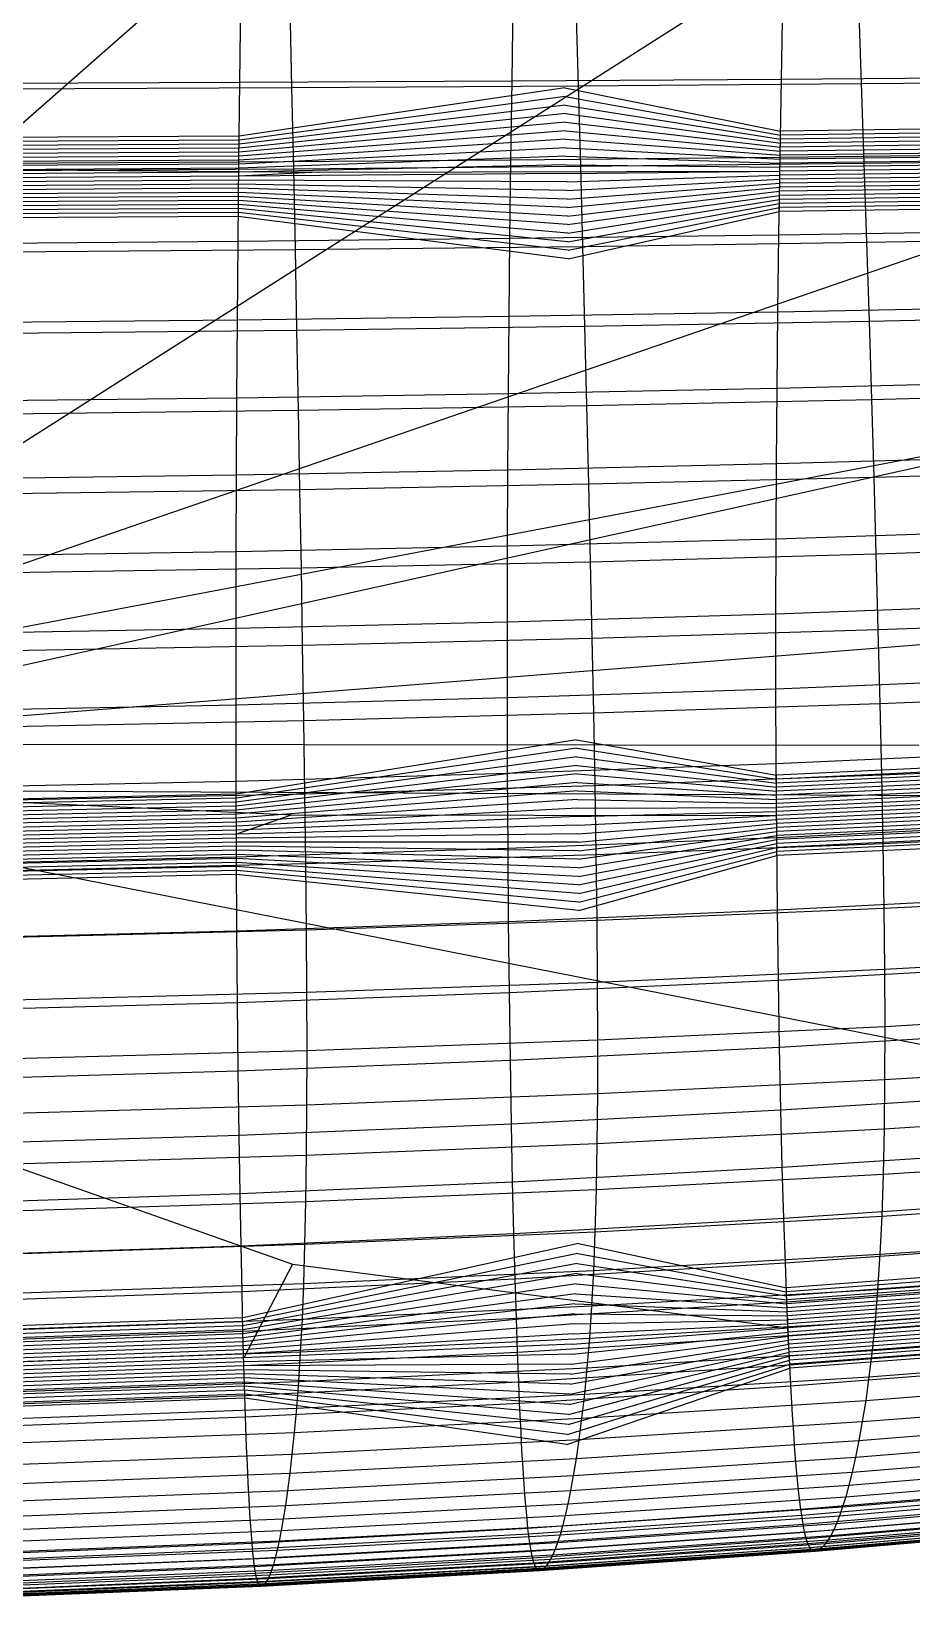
# Model space of a CAD drawing. Extents: x -483 to 483, y 0 to 271.
# Drawn here: x 75.5 to 163.1, y 1.2 to 157 of the extents above; entities that cross this region are included whole.
import ezdxf

# ---------------------------------------------------------------- set-up
doc = ezdxf.new("R2010")
doc.units = 0

msp = doc.modelspace()

# ---------------------------------------------------------------- linework, layer by layer
at = {"layer": 'default', "color": 8, "linetype": 'CONTINUOUS'}
for p, q in [((69.394, 143.318, 293.422), (113.956, 182.487, 128.786)), ((39.297, 86.163, 704.197), (348.925, 154.656, 382.105)), ((69.394, 143.318, 293.422), (104.063, 143.03, 121.891)), ((104.063, 143.03, 121.891), (96.133, 142.621, 23.456)), ((104.063, 143.03, 121.891), (149.983, 143.125, 32.357)), ((33.619, 89.974, 702.409), (183.413, 141.49, 330.759)), ((33.619, 89.974, 702.409), (246.532, 130.407, 381.781)), ((39.297, 86.163, 704.197), (247.599, 102.647, 384.412)), ((39.297, 86.163, 704.197), (163.815, 86.005, 327.23)), ((64.719, 80.803, 300.031), (101.446, 79.088, 128.937)), ((101.446, 79.088, 128.937), (95.906, 77.156, 25.179)), ((101.446, 79.088, 128.937), (149.655, 79.028, 33.921))]:
    msp.add_line(p, q, dxfattribs=at)
at = {"layer": 'default', "color": 30, "linetype": 'CONTINUOUS'}
msp.add_line((33.619, 89.974, 702.409), (144.868, 160.838, 432.962), dxfattribs=at)
at = {"layer": 'default', "color": 3, "linetype": 'CONTINUOUS'}
for p, q in [((96.234, 151.972, 22.694), (96.33, 159.903, 21.964)), ((123.33, 152.111, 26.684), (123.452, 159.97, 25.97)), ((150.134, 152.28, 31.635), (150.28, 160.046, 30.941)), ((68.921, 151.873, 19.674), (96.234, 151.972, 22.694)), ((96.147, 144.051, 23.35), (96.234, 151.972, 22.694)), ((96.234, 151.972, 22.694), (123.33, 152.111, 26.684)), ((123.221, 144.264, 27.326), (123.33, 152.111, 26.684)), ((123.33, 152.111, 26.684), (150.134, 152.28, 31.635)), ((150.004, 144.524, 32.257), (150.134, 152.28, 31.635)), ((150.134, 152.28, 31.635), (176.644, 152.485, 37.517)), ((68.859, 143.897, 20.343), (96.147, 144.051, 23.35)), ((96.07, 136.165, 23.934), (96.147, 144.051, 23.35)), ((96.147, 144.051, 23.35), (123.221, 144.264, 27.326)), ((123.124, 136.451, 27.895), (123.221, 144.264, 27.326)), ((123.221, 144.264, 27.326), (150.004, 144.524, 32.257)), ((149.888, 136.803, 32.808), (150.004, 144.524, 32.257)), ((150.004, 144.524, 32.257), (176.495, 144.839, 38.118)), ((149.888, 136.803, 32.808), (176.364, 137.227, 38.649)), ((68.803, 135.956, 20.937), (96.07, 136.165, 23.934)), ((96.004, 128.339, 24.435), (96.07, 136.165, 23.934)), ((96.07, 136.165, 23.934), (123.124, 136.451, 27.895)), ((123.04, 128.696, 28.382), (123.124, 136.451, 27.895)), ((123.124, 136.451, 27.895), (149.888, 136.803, 32.808)), ((149.789, 129.139, 33.28), (149.888, 136.803, 32.808)), ((149.789, 129.139, 33.28), (176.253, 129.672, 39.103)), ((68.756, 128.075, 21.448), (96.004, 128.339, 24.435)), ((95.95, 120.592, 24.85), (96.004, 128.339, 24.435)), ((96.004, 128.339, 24.435), (123.04, 128.696, 28.382)), ((122.972, 121.021, 28.786), (123.04, 128.696, 28.382)), ((123.04, 128.696, 28.382), (149.789, 129.139, 33.28)), ((149.707, 121.555, 33.67), (149.789, 129.139, 33.28)), ((149.707, 121.555, 33.67), (176.16, 122.195, 39.476)), ((68.716, 120.274, 21.872), (95.95, 120.592, 24.85)), ((95.907, 112.918, 25.174), (95.95, 120.592, 24.85)), ((95.95, 120.592, 24.85), (122.972, 121.021, 28.786)), ((122.918, 113.418, 29.1), (122.972, 121.021, 28.786)), ((122.972, 121.021, 28.786), (149.707, 121.555, 33.67)), ((149.644, 114.041, 33.971), (149.707, 121.555, 33.67)), ((122.918, 113.418, 29.1), (149.644, 114.041, 33.971)), ((149.602, 106.563, 34.171), (149.644, 114.041, 33.971)), ((149.644, 114.041, 33.971), (176.09, 114.788, 39.763)), ((68.685, 112.546, 22.204), (95.907, 112.918, 25.174)), ((95.878, 105.281, 25.393), (95.907, 112.918, 25.174)), ((95.907, 112.918, 25.174), (122.918, 113.418, 29.1)), ((122.882, 105.852, 29.31), (122.918, 113.418, 29.1)), ((122.882, 105.852, 29.31), (149.602, 106.563, 34.171)), ((149.583, 99.1, 34.262), (149.602, 106.563, 34.171)), ((149.602, 106.563, 34.171), (176.043, 107.417, 39.95)), ((68.664, 104.855, 22.43), (95.878, 105.281, 25.393)), ((95.864, 97.657, 25.499), (95.878, 105.281, 25.393)), ((95.878, 105.281, 25.393), (122.882, 105.852, 29.31)), ((122.865, 98.299, 29.41), (122.882, 105.852, 29.31)), ((149.583, 99.1, 34.262), (176.023, 100.06, 40.031)), ((95.864, 97.657, 25.499), (122.865, 98.299, 29.41)), ((122.865, 98.299, 29.41), (149.583, 99.1, 34.262)), ((122.869, 90.75, 29.388), (122.865, 98.299, 29.41)), ((149.589, 91.639, 34.233), (149.583, 99.1, 34.262)), ((68.653, 97.179, 22.542), (95.864, 97.657, 25.499)), ((95.866, 90.037, 25.482), (95.864, 97.657, 25.499)), ((149.589, 91.639, 34.233), (176.032, 92.705, 39.996)), ((95.866, 90.037, 25.482), (122.869, 90.75, 29.388)), ((122.869, 90.75, 29.388), (149.589, 91.639, 34.233)), ((122.892, 83.221, 29.253), (122.869, 90.75, 29.388)), ((149.618, 84.199, 34.094), (149.589, 91.639, 34.233)), ((68.655, 89.504, 22.529), (95.866, 90.037, 25.482)), ((95.884, 82.438, 25.351), (95.866, 90.037, 25.482)), ((122.892, 83.221, 29.253), (149.618, 84.199, 34.094)), ((149.618, 84.199, 34.094), (176.068, 85.372, 39.852)), ((149.67, 76.839, 33.847), (149.618, 84.199, 34.094)), ((95.884, 82.438, 25.351), (122.892, 83.221, 29.253)), ((122.934, 75.772, 29.007), (122.892, 83.221, 29.253)), ((68.667, 81.852, 22.399), (95.884, 82.438, 25.351)), ((95.916, 74.919, 25.107), (95.884, 82.438, 25.351)), ((149.67, 76.839, 33.847), (176.129, 78.117, 39.603)), ((122.934, 75.772, 29.007), (149.67, 76.839, 33.847)), ((149.743, 69.63, 33.501), (149.67, 76.839, 33.847)), ((68.689, 74.28, 22.157), (95.916, 74.919, 25.107)), ((95.916, 74.919, 25.107), (122.934, 75.772, 29.007)), ((95.961, 67.556, 24.761), (95.916, 74.919, 25.107)), ((122.993, 68.477, 28.661), (122.934, 75.772, 29.007)), ((149.743, 69.63, 33.501), (176.214, 71.011, 39.257)), ((122.993, 68.477, 28.661), (149.743, 69.63, 33.501)), ((149.836, 62.652, 33.056), (149.743, 69.63, 33.501)), ((68.722, 66.864, 21.811), (95.961, 67.556, 24.761)), ((95.961, 67.556, 24.761), (122.993, 68.477, 28.661)), ((96.021, 60.427, 24.311), (95.961, 67.556, 24.761)), ((123.069, 61.415, 28.214), (122.993, 68.477, 28.661)), ((149.836, 62.652, 33.056), (176.324, 64.133, 38.814)), ((123.069, 61.415, 28.214), (149.836, 62.652, 33.056)), ((149.948, 55.987, 32.52), (149.836, 62.652, 33.056)), ((96.021, 60.427, 24.311), (123.069, 61.415, 28.214)), ((123.161, 54.671, 27.674), (123.069, 61.415, 28.214)), ((68.764, 59.686, 21.361), (96.021, 60.427, 24.311)), ((96.092, 53.619, 23.769), (96.021, 60.427, 24.311)), ((149.948, 55.987, 32.52), (176.455, 57.564, 38.284)), ((96.092, 53.619, 23.769), (123.161, 54.671, 27.674)), ((123.161, 54.671, 27.674), (149.948, 55.987, 32.52)), ((123.268, 48.34, 27.048), (123.161, 54.671, 27.674)), ((150.079, 49.732, 31.901), (149.948, 55.987, 32.52)), ((68.815, 52.83, 20.815), (96.092, 53.619, 23.769)), ((96.175, 47.229, 23.138), (96.092, 53.619, 23.769)), ((150.079, 49.732, 31.901), (176.606, 51.398, 37.671)), ((96.175, 47.229, 23.138), (123.268, 48.34, 27.048)), ((123.268, 48.34, 27.048), (150.079, 49.732, 31.901)), ((123.386, 42.565, 26.356), (123.268, 48.34, 27.048)), ((150.222, 44.025, 31.217), (150.079, 49.732, 31.901)), ((68.874, 46.394, 20.18), (96.175, 47.229, 23.138)), ((96.267, 41.399, 22.44), (96.175, 47.229, 23.138)), ((150.222, 44.025, 31.217), (176.772, 45.774, 36.997)), ((123.386, 42.565, 26.356), (150.222, 44.025, 31.217)), ((150.374, 38.945, 30.492), (150.222, 44.025, 31.217)), ((96.267, 41.399, 22.44), (123.386, 42.565, 26.356)), ((123.511, 37.423, 25.622), (123.386, 42.565, 26.356)), ((68.94, 40.523, 19.478), (96.267, 41.399, 22.44)), ((96.365, 36.208, 21.698), (96.267, 41.399, 22.44)), ((150.374, 38.945, 30.492), (176.948, 40.767, 36.283)), ((96.365, 36.208, 21.698), (123.511, 37.423, 25.622)), ((123.511, 37.423, 25.622), (150.374, 38.945, 30.492)), ((123.637, 32.924, 24.886), (123.511, 37.423, 25.622)), ((150.526, 34.499, 29.766), (150.374, 38.945, 30.492)), ((69.01, 35.295, 18.731), (96.365, 36.208, 21.698)), ((96.463, 31.667, 20.954), (96.365, 36.208, 21.698)), ((150.526, 34.499, 29.766), (177.124, 36.385, 35.569)), ((123.637, 32.924, 24.886), (150.526, 34.499, 29.766)), ((150.675, 30.64, 29.056), (150.526, 34.499, 29.766)), ((96.463, 31.667, 20.954), (123.637, 32.924, 24.886)), ((123.76, 29.018, 24.166), (123.637, 32.924, 24.886)), ((69.08, 30.721, 17.981), (96.463, 31.667, 20.954)), ((96.559, 27.724, 20.226), (96.463, 31.667, 20.954)), ((150.675, 30.64, 29.056), (177.297, 32.582, 34.87)), ((123.76, 29.018, 24.166), (150.675, 30.64, 29.056)), ((150.819, 27.296, 28.371), (150.675, 30.64, 29.056)), ((96.559, 27.724, 20.226), (123.76, 29.018, 24.166)), ((123.878, 25.634, 23.47), (123.76, 29.018, 24.166)), ((150.819, 27.296, 28.371), (177.463, 29.286, 34.196)), ((69.148, 26.75, 17.247), (96.559, 27.724, 20.226)), ((96.652, 24.307, 19.522), (96.559, 27.724, 20.226)), ((123.878, 25.634, 23.47), (150.819, 27.296, 28.371)), ((150.958, 24.381, 27.709), (150.819, 27.296, 28.371)), ((96.652, 24.307, 19.522), (123.878, 25.634, 23.47)), ((123.993, 22.683, 22.798), (123.878, 25.634, 23.47)), ((150.958, 24.381, 27.709), (177.624, 26.414, 33.546)), ((69.215, 23.309, 16.537), (96.652, 24.307, 19.522)), ((96.742, 21.328, 18.842), (96.652, 24.307, 19.522)), ((123.993, 22.683, 22.798), (150.958, 24.381, 27.709)), ((151.069, 22.279, 27.182), (150.958, 24.381, 27.709)), ((151.069, 22.279, 27.182), (177.751, 24.342, 33.029)), ((96.742, 21.328, 18.842), (123.993, 22.683, 22.798)), ((124.084, 20.556, 22.263), (123.993, 22.683, 22.798)), ((124.084, 20.556, 22.263), (151.069, 22.279, 27.182)), ((69.279, 20.309, 15.85), (96.742, 21.328, 18.842)), ((96.813, 19.181, 18.3), (96.742, 21.328, 18.842)), ((96.813, 19.181, 18.3), (124.084, 20.556, 22.263)), ((69.33, 18.146, 15.304), (96.813, 19.181, 18.3))]:
    msp.add_line(p, q, dxfattribs=at)
at = {"layer": 'default', "color": 5, "linetype": 'CONTINUOUS'}
for p, q in [((101.218, 159.561, -15.115), (101.396, 151.456, -16.466)), ((129.682, 159.658, -10.554), (129.91, 151.629, -11.891)), ((157.799, 159.771, -4.894), (158.076, 151.838, -6.213)), ((72.623, 151.332, -19.929), (101.396, 151.456, -16.466)), ((101.396, 151.456, -16.466), (129.91, 151.629, -11.891)), ((101.396, 151.456, -16.466), (101.569, 143.375, -17.776)), ((128.597, 151.405, -4.191), (150.048, 147.125, 32.048)), ((129.91, 151.629, -11.891), (158.076, 151.838, -6.213)), ((129.91, 151.629, -11.891), (130.131, 143.623, -13.187)), ((158.076, 151.838, -6.213), (185.775, 152.09, 0.507)), ((158.076, 151.838, -6.213), (158.344, 143.928, -7.491)), ((128.613, 150.555, -4.286), (150.041, 146.725, 32.08)), ((128.629, 149.706, -4.381), (150.034, 146.325, 32.112)), ((128.645, 148.856, -4.477), (150.027, 145.925, 32.145)), ((128.662, 148.006, -4.572), (150.021, 145.525, 32.177)), ((128.678, 147.156, -4.667), (150.014, 145.125, 32.209)), ((128.694, 146.306, -4.763), (150.007, 144.725, 32.241)), ((128.71, 145.457, -4.858), (150.001, 144.325, 32.271)), ((72.747, 143.193, -21.249), (101.569, 143.375, -17.776)), ((101.569, 143.375, -17.776), (130.131, 143.623, -13.187)), ((101.569, 143.375, -17.776), (101.736, 135.325, -19.044)), ((128.727, 144.607, -4.953), (149.995, 143.925, 32.3)), ((128.743, 143.757, -5.049), (149.989, 143.525, 32.328)), ((130.131, 143.623, -13.187), (158.344, 143.928, -7.491)), ((130.131, 143.623, -13.187), (130.345, 135.65, -14.442)), ((158.344, 143.928, -7.491), (186.086, 144.294, -0.751)), ((158.344, 143.928, -7.491), (158.604, 136.049, -8.73)), ((128.759, 142.907, -5.144), (149.983, 143.125, 32.357)), ((128.775, 142.057, -5.239), (149.977, 142.725, 32.386)), ((128.792, 141.207, -5.335), (149.971, 142.324, 32.414)), ((128.808, 140.358, -5.43), (149.965, 141.924, 32.443)), ((128.824, 139.508, -5.525), (149.959, 141.524, 32.471)), ((128.84, 138.658, -5.621), (149.953, 141.124, 32.5)), ((128.857, 137.808, -5.716), (149.947, 140.724, 32.528)), ((128.873, 136.958, -5.811), (149.941, 140.324, 32.557)), ((128.889, 136.108, -5.907), (149.935, 139.924, 32.586)), ((128.906, 135.259, -6.002), (149.929, 139.524, 32.614)), ((128.922, 134.409, -6.097), (149.923, 139.124, 32.643)), ((101.736, 135.325, -19.044), (130.345, 135.65, -14.442)), ((130.345, 135.65, -14.442), (158.604, 136.049, -8.73)), ((130.345, 135.65, -14.442), (130.551, 127.713, -15.65)), ((158.604, 136.049, -8.73), (186.387, 136.53, -1.971)), ((158.604, 136.049, -8.73), (158.854, 128.207, -9.922)), ((72.866, 135.087, -22.528), (101.736, 135.325, -19.044)), ((101.736, 135.325, -19.044), (101.897, 127.313, -20.265)), ((130.551, 127.713, -15.65), (158.854, 128.207, -9.922)), ((158.854, 128.207, -9.922), (186.676, 128.801, -3.145)), ((158.854, 128.207, -9.922), (159.093, 120.412, -11.064)), ((72.981, 127.018, -23.758), (101.897, 127.313, -20.265)), ((101.897, 127.313, -20.265), (130.551, 127.713, -15.65)), ((101.897, 127.313, -20.265), (102.051, 119.349, -21.434)), ((130.551, 127.713, -15.65), (130.749, 119.824, -16.807)), ((130.749, 119.824, -16.807), (159.093, 120.412, -11.064)), ((159.093, 120.412, -11.064), (186.954, 121.118, -4.269)), ((159.093, 120.412, -11.064), (159.321, 112.687, -12.148)), ((73.091, 118.997, -24.936), (102.051, 119.349, -21.434)), ((102.051, 119.349, -21.434), (130.749, 119.824, -16.807)), ((102.051, 119.349, -21.434), (102.197, 111.457, -22.543)), ((130.749, 119.824, -16.807), (130.936, 112.006, -17.905)), ((130.936, 112.006, -17.905), (159.321, 112.687, -12.148)), ((159.321, 112.687, -12.148), (187.218, 113.504, -5.338)), ((159.321, 112.687, -12.148), (159.535, 105.046, -13.167)), ((73.196, 111.049, -26.053), (102.197, 111.457, -22.543)), ((102.197, 111.457, -22.543), (130.936, 112.006, -17.905)), ((102.197, 111.457, -22.543), (102.335, 103.651, -23.585)), ((130.936, 112.006, -17.905), (131.112, 104.272, -18.937)), ((159.535, 105.046, -13.167), (187.465, 105.973, -6.342)), ((131.112, 104.272, -18.937), (159.535, 105.046, -13.167)), ((159.535, 105.046, -13.167), (159.735, 97.525, -14.12)), ((73.294, 103.187, -27.102), (102.335, 103.651, -23.585)), ((102.335, 103.651, -23.585), (131.112, 104.272, -18.937)), ((102.335, 103.651, -23.585), (102.463, 95.967, -24.558)), ((131.112, 104.272, -18.937), (131.276, 96.661, -19.901)), ((159.735, 97.525, -14.12), (187.697, 98.561, -7.282)), ((102.463, 95.967, -24.558), (131.276, 96.661, -19.901)), ((131.276, 96.661, -19.901), (159.735, 97.525, -14.12)), ((131.276, 96.661, -19.901), (131.426, 89.224, -20.778)), ((159.735, 97.525, -14.12), (159.917, 90.177, -14.987)), ((73.385, 95.449, -28.083), (102.463, 95.967, -24.558)), ((102.463, 95.967, -24.558), (102.58, 88.46, -25.443)), ((159.917, 90.177, -14.987), (187.908, 91.318, -8.137)), ((102.58, 88.46, -25.443), (131.426, 89.224, -20.778)), ((131.426, 89.224, -20.778), (159.917, 90.177, -14.987)), ((131.426, 89.224, -20.778), (131.557, 82.022, -21.548)), ((159.917, 90.177, -14.987), (160.076, 83.061, -15.748)), ((73.469, 87.888, -28.974), (102.58, 88.46, -25.443)), ((102.58, 88.46, -25.443), (102.682, 81.19, -26.219)), ((129.756, 86.561, -10.987), (149.627, 83.028, 34.055)), ((129.767, 85.711, -11.055), (149.629, 82.628, 34.041)), ((129.779, 84.861, -11.123), (149.632, 82.228, 34.028)), ((160.076, 83.061, -15.748), (188.094, 84.304, -8.889)), ((129.791, 84.012, -11.191), (149.635, 81.828, 34.014)), ((129.802, 83.162, -11.259), (149.638, 81.428, 34.001)), ((131.557, 82.022, -21.548), (160.076, 83.061, -15.748)), ((160.076, 83.061, -15.748), (160.21, 76.25, -16.384)), ((73.542, 80.567, -29.755), (102.682, 81.19, -26.219)), ((102.682, 81.19, -26.219), (131.557, 82.022, -21.548)), ((102.682, 81.19, -26.219), (102.767, 74.233, -26.866)), ((129.814, 82.312, -11.328), (149.641, 81.028, 33.988)), ((129.826, 81.462, -11.396), (149.643, 80.628, 33.974)), ((131.557, 82.022, -21.548), (131.667, 75.13, -22.189)), ((129.837, 80.612, -11.464), (149.646, 80.228, 33.961)), ((129.849, 79.762, -11.532), (149.649, 79.828, 33.947)), ((129.86, 78.912, -11.6), (149.652, 79.428, 33.934)), ((129.872, 78.062, -11.669), (149.655, 79.028, 33.921)), ((129.884, 77.213, -11.737), (149.658, 78.628, 33.907)), ((129.895, 76.363, -11.805), (149.66, 78.228, 33.894)), ((129.907, 75.513, -11.873), (149.663, 77.828, 33.88)), ((129.919, 74.663, -11.941), (149.666, 77.428, 33.867)), ((129.93, 73.813, -12.01), (149.669, 77.028, 33.853)), ((129.942, 72.963, -12.078), (149.672, 76.628, 33.837)), ((160.21, 76.25, -16.384), (188.249, 77.591, -9.517)), ((102.767, 74.233, -26.866), (131.667, 75.13, -22.189)), ((129.954, 72.113, -12.146), (149.676, 76.228, 33.818)), ((129.965, 71.263, -12.214), (149.68, 75.828, 33.799)), ((129.977, 70.414, -12.282), (149.684, 75.428, 33.779)), ((129.988, 69.564, -12.351), (149.688, 75.028, 33.76)), ((131.667, 75.13, -22.189), (160.21, 76.25, -16.384)), ((131.667, 75.13, -22.189), (131.752, 68.598, -22.691)), ((160.21, 76.25, -16.384), (160.314, 69.795, -16.882)), ((73.602, 73.56, -30.404), (102.767, 74.233, -26.866)), ((102.767, 74.233, -26.866), (102.834, 67.639, -27.37)), ((160.314, 69.795, -16.882), (188.371, 71.229, -10.011)), ((102.834, 67.639, -27.37), (131.752, 68.598, -22.691)), ((131.752, 68.598, -22.691), (160.314, 69.795, -16.882)), ((131.752, 68.598, -22.691), (131.809, 62.454, -23.024)), ((160.314, 69.795, -16.882), (160.384, 63.725, -17.214)), ((73.65, 66.92, -30.911), (102.834, 67.639, -27.37)), ((102.834, 67.639, -27.37), (102.878, 61.438, -27.704)), ((160.384, 63.725, -17.214), (188.452, 65.245, -10.342)), ((102.878, 61.438, -27.704), (131.809, 62.454, -23.024)), ((131.809, 62.454, -23.024), (160.384, 63.725, -17.214)), ((131.809, 62.454, -23.024), (131.834, 56.705, -23.17)), ((160.384, 63.725, -17.214), (160.415, 58.043, -17.362)), ((73.681, 60.675, -31.245), (102.878, 61.438, -27.704)), ((102.878, 61.438, -27.704), (102.897, 55.634, -27.848)), ((160.415, 58.043, -17.362), (188.49, 59.645, -10.493)), ((131.834, 56.705, -23.17), (160.415, 58.043, -17.362)), ((160.415, 58.043, -17.362), (160.404, 52.753, -17.308)), ((102.897, 55.634, -27.848), (131.834, 56.705, -23.17)), ((131.834, 56.705, -23.17), (131.824, 51.352, -23.11)), ((73.694, 54.83, -31.388), (102.897, 55.634, -27.848)), ((102.897, 55.634, -27.848), (102.888, 50.232, -27.783)), ((160.404, 52.753, -17.308), (188.478, 54.43, -10.446)), ((131.824, 51.352, -23.11), (160.404, 52.753, -17.308)), ((160.404, 52.753, -17.308), (160.35, 47.853, -17.051)), ((73.688, 49.389, -31.319), (102.888, 50.232, -27.783)), ((102.888, 50.232, -27.783), (102.852, 45.227, -27.509)), ((102.888, 50.232, -27.783), (131.824, 51.352, -23.11)), ((131.824, 51.352, -23.11), (131.778, 46.393, -22.844)), ((160.35, 47.853, -17.051), (188.417, 49.6, -10.199)), ((131.778, 46.393, -22.844), (160.35, 47.853, -17.051)), ((160.35, 47.853, -17.051), (160.251, 43.328, -16.582)), ((73.662, 44.349, -31.04), (102.852, 45.227, -27.509)), ((102.852, 45.227, -27.509), (102.787, 40.606, -27.017)), ((102.852, 45.227, -27.509), (131.778, 46.393, -22.844)), ((131.778, 46.393, -22.844), (131.696, 41.815, -22.362)), ((160.251, 43.328, -16.582), (188.305, 45.139, -9.745)), ((131.696, 41.815, -22.362), (160.251, 43.328, -16.582)), ((160.251, 43.328, -16.582), (160.111, 39.172, -15.913)), ((73.615, 39.697, -30.539), (102.787, 40.606, -27.017)), ((102.787, 40.606, -27.017), (102.695, 36.362, -26.318)), ((102.787, 40.606, -27.017), (131.696, 41.815, -22.362)), ((131.696, 41.815, -22.362), (131.579, 37.61, -21.676)), ((160.111, 39.172, -15.913), (188.145, 41.042, -9.096)), ((131.579, 37.61, -21.676), (160.111, 39.172, -15.913)), ((160.111, 39.172, -15.913), (159.929, 35.361, -15.047)), ((102.695, 36.362, -26.318), (131.579, 37.61, -21.676)), ((131.579, 37.61, -21.676), (131.428, 33.754, -20.79)), ((73.549, 35.423, -29.83), (102.695, 36.362, -26.318)), ((102.695, 36.362, -26.318), (102.576, 32.471, -25.415)), ((129.935, 36.443, -12.039), (150.622, 32.029, 29.312)), ((159.929, 35.361, -15.047), (187.937, 37.284, -8.253)), ((129.82, 34.441, -11.363), (150.653, 31.229, 29.165)), ((129.878, 35.442, -11.701), (150.637, 31.629, 29.238)), ((131.428, 33.754, -20.79), (159.929, 35.361, -15.047)), ((159.929, 35.361, -15.047), (159.707, 31.876, -13.989)), ((102.576, 32.471, -25.415), (131.428, 33.754, -20.79)), ((129.762, 33.441, -11.025), (150.668, 30.829, 29.091)), ((131.428, 33.754, -20.79), (131.244, 30.229, -19.709)), ((159.707, 31.876, -13.989), (187.682, 33.847, -7.222)), ((73.463, 31.505, -28.915), (102.576, 32.471, -25.415)), ((102.576, 32.471, -25.415), (102.431, 28.913, -24.315)), ((129.647, 31.44, -10.348), (150.702, 30.03, 28.931)), ((129.705, 32.44, -10.686), (150.684, 30.429, 29.013)), ((131.244, 30.229, -19.709), (159.707, 31.876, -13.989)), ((159.707, 31.876, -13.989), (159.448, 28.692, -12.752)), ((102.431, 28.913, -24.315), (131.244, 30.229, -19.709)), ((129.589, 30.439, -10.01), (150.719, 29.63, 28.849)), ((131.244, 30.229, -19.709), (131.028, 27.008, -18.445)), ((159.448, 28.692, -12.752), (187.385, 30.707, -6.015)), ((73.359, 27.923, -27.8), (102.431, 28.913, -24.315)), ((102.431, 28.913, -24.315), (102.262, 25.663, -23.03)), ((129.416, 27.437, -8.995), (150.77, 28.431, 28.603)), ((129.474, 28.438, -9.334), (150.753, 28.83, 28.685)), ((129.531, 29.438, -9.672), (150.736, 29.23, 28.767)), ((131.028, 27.008, -18.445), (159.448, 28.692, -12.752)), ((159.448, 28.692, -12.752), (159.156, 25.797, -11.363)), ((102.262, 25.663, -23.03), (131.028, 27.008, -18.445)), ((129.185, 23.435, -7.642), (150.841, 26.831, 28.265)), ((129.243, 24.435, -7.981), (150.822, 27.231, 28.356)), ((129.301, 25.436, -8.319), (150.805, 27.631, 28.439)), ((129.358, 26.436, -8.657), (150.788, 28.031, 28.521)), ((131.028, 27.008, -18.445), (130.786, 24.08, -17.026)), ((159.156, 25.797, -11.363), (187.05, 27.852, -4.66)), ((73.237, 24.65, -26.499), (102.262, 25.663, -23.03)), ((102.262, 25.663, -23.03), (102.071, 22.709, -21.588)), ((128.955, 19.432, -6.289), (150.918, 25.232, 27.902)), ((129.012, 20.433, -6.628), (150.898, 25.632, 27.993)), ((129.07, 21.433, -6.966), (150.879, 26.032, 28.084)), ((129.128, 22.434, -7.304), (150.86, 26.432, 28.174)), ((130.786, 24.08, -17.026), (159.156, 25.797, -11.363)), ((159.156, 25.797, -11.363), (158.842, 23.182, -9.868)), ((158.842, 23.182, -9.868), (186.69, 25.273, -3.2)), ((102.071, 22.709, -21.588), (130.786, 24.08, -17.026)), ((128.781, 16.43, -5.275), (150.976, 24.033, 27.621)), ((128.839, 17.431, -5.613), (150.956, 24.433, 27.72)), ((128.897, 18.432, -5.951), (150.937, 24.833, 27.811)), ((130.786, 24.08, -17.026), (130.526, 21.435, -15.5)), ((73.101, 21.676, -25.038), (102.071, 22.709, -21.588)), ((102.071, 22.709, -21.588), (101.867, 20.04, -20.036)), ((130.526, 21.435, -15.5), (158.842, 23.182, -9.868)), ((158.842, 23.182, -9.868), (158.514, 20.829, -8.304)), ((158.514, 20.829, -8.304), (186.313, 22.951, -1.673)), ((101.867, 20.04, -20.036), (130.526, 21.435, -15.5)), ((130.526, 21.435, -15.5), (130.253, 19.055, -13.904)), ((130.253, 19.055, -13.904), (158.514, 20.829, -8.304)), ((158.18, 18.726, -6.711), (185.93, 20.877, -0.118)), ((158.514, 20.829, -8.304), (158.18, 18.726, -6.711)), ((72.954, 18.99, -23.468), (101.867, 20.04, -20.036)), ((101.867, 20.04, -20.036), (101.653, 17.639, -18.414)), ((101.653, 17.639, -18.414), (130.253, 19.055, -13.904)), ((130.253, 19.055, -13.904), (129.976, 16.929, -12.278)), ((129.976, 16.929, -12.278), (158.18, 18.726, -6.711)), ((157.843, 16.849, -5.103), (185.542, 19.025, 1.453)), ((158.18, 18.726, -6.711), (157.843, 16.849, -5.103)), ((72.8, 16.573, -21.826), (101.653, 17.639, -18.414)), ((101.653, 17.639, -18.414), (101.435, 15.494, -16.762)), ((157.507, 15.181, -3.503), (185.156, 17.378, 3.016)), ((101.435, 15.494, -16.762), (129.976, 16.929, -12.278)), ((129.976, 16.929, -12.278), (129.696, 15.031, -10.638)), ((129.696, 15.031, -10.638), (157.843, 16.849, -5.103)), ((157.175, 13.703, -1.922), (184.775, 15.921, 4.56)), ((157.843, 16.849, -5.103), (157.507, 15.181, -3.503)), ((72.644, 14.414, -20.155), (101.435, 15.494, -16.762)), ((101.435, 15.494, -16.762), (101.216, 13.579, -15.095)), ((101.216, 13.579, -15.095), (129.696, 15.031, -10.638)), ((129.418, 13.344, -9.005), (157.507, 15.181, -3.503)), ((129.696, 15.031, -10.638), (129.418, 13.344, -9.005)), ((156.851, 12.396, -0.375), (184.403, 14.63, 6.071)), ((157.507, 15.181, -3.503), (157.175, 13.703, -1.922)), ((72.487, 12.486, -18.468), (101.216, 13.579, -15.095)), ((101.216, 13.579, -15.095), (100.997, 11.878, -13.437)), ((100.997, 11.878, -13.437), (129.418, 13.344, -9.005)), ((129.143, 11.851, -7.393), (157.175, 13.703, -1.922)), ((129.418, 13.344, -9.005), (129.143, 11.851, -7.393)), ((156.223, 10.238, 2.618), (183.681, 12.499, 8.995)), ((156.533, 11.246, 1.141), (184.037, 13.495, 7.552)), ((157.175, 13.703, -1.922), (156.851, 12.396, -0.375)), ((72.33, 10.774, -16.79), (100.997, 11.878, -13.437)), ((100.997, 11.878, -13.437), (100.781, 10.372, -11.799)), ((100.781, 10.372, -11.799), (129.143, 11.851, -7.393)), ((128.61, 9.367, -4.269), (156.533, 11.246, 1.141)), ((128.874, 10.53, -5.815), (156.851, 12.396, -0.375)), ((129.143, 11.851, -7.393), (128.874, 10.53, -5.815)), ((152.149, 9.425, 22.031), (178.997, 11.677, 27.978)), ((155.919, 9.355, 4.066), (183.332, 11.627, 10.411)), ((156.533, 11.246, 1.141), (156.223, 10.238, 2.618)), ((156.851, 12.396, -0.375), (156.533, 11.246, 1.141)), ((72.175, 9.258, -15.132), (100.781, 10.372, -11.799)), ((100.363, 7.867, -8.626), (128.61, 9.367, -4.269)), ((100.57, 9.039, -10.197), (128.874, 10.53, -5.815)), ((100.781, 10.372, -11.799), (100.57, 9.039, -10.197)), ((124.978, 7.544, 17.024), (152.149, 9.425, 22.031)), ((128.101, 7.456, -1.286), (155.919, 9.355, 4.066)), ((128.353, 8.348, -2.763), (156.223, 10.238, 2.618)), ((128.61, 9.367, -4.269), (128.353, 8.348, -2.763)), ((128.874, 10.53, -5.815), (128.61, 9.367, -4.269)), ((152.149, 9.425, 22.031), (152.073, 9.997, 22.393)), ((152.29, 8.512, 21.363), (152.149, 9.425, 22.031)), ((152.29, 8.512, 21.363), (179.159, 10.777, 27.324)), ((152.438, 7.731, 20.658), (179.329, 10.009, 26.634)), ((152.6, 7.085, 19.885), (179.516, 9.373, 25.878)), ((155.053, 7.389, 8.194), (182.336, 9.685, 14.446)), ((155.333, 7.937, 6.859), (182.658, 10.227, 13.14)), ((155.622, 8.59, 5.481), (182.991, 10.872, 11.793)), ((155.919, 9.355, 4.066), (155.622, 8.59, 5.481)), ((156.223, 10.238, 2.618), (155.919, 9.355, 4.066)), ((71.875, 6.738, -11.922), (100.363, 7.867, -8.626)), ((72.023, 7.917, -13.511), (100.57, 9.039, -10.197)), ((100.161, 6.84, -7.096), (128.353, 8.348, -2.763)), ((100.363, 7.867, -8.626), (100.161, 6.84, -7.096)), ((100.57, 9.039, -10.197), (100.363, 7.867, -8.626)), ((124.978, 7.544, 17.024), (124.915, 8.123, 17.393)), ((125.094, 6.619, 16.344), (152.29, 8.512, 21.363)), ((127.615, 6.024, 1.562), (155.333, 7.937, 6.859)), ((127.855, 6.683, 0.157), (155.622, 8.59, 5.481)), ((128.353, 8.348, -2.763), (128.101, 7.456, -1.286)), ((152.438, 7.731, 20.658), (152.29, 8.512, 21.363)), ((152.773, 6.574, 19.059), (179.715, 8.87, 25.069)), ((152.964, 6.197, 18.151), (179.934, 8.5, 24.18)), ((153.118, 5.951, 17.416), (180.112, 8.258, 23.462)), ((153.464, 5.835, 15.766), (180.51, 8.145, 21.848)), ((153.488, 5.83, 15.649), (180.538, 8.141, 21.734)), ((153.798, 5.921, 14.176), (180.893, 8.231, 20.293)), ((154.014, 6.083, 13.143), (181.142, 8.393, 19.284)), ((154.27, 6.304, 11.924), (181.437, 8.611, 18.091)), ((154.521, 6.587, 10.73), (181.725, 8.892, 16.924)), ((154.783, 6.943, 9.479), (182.026, 9.245, 15.701)), ((155.333, 7.937, 6.859), (155.053, 7.389, 8.194)), ((155.622, 8.59, 5.481), (155.333, 7.937, 6.859)), ((71.73, 5.704, -10.374), (100.161, 6.84, -7.096)), ((97.513, 6.043, 12.992), (97.464, 6.628, 13.366)), ((97.513, 6.043, 12.992), (124.978, 7.544, 17.024)), ((97.604, 5.108, 12.302), (125.094, 6.619, 16.344)), ((99.77, 5.161, -4.131), (127.855, 6.683, 0.157)), ((99.963, 5.94, -5.596), (128.101, 7.456, -1.286)), ((100.161, 6.84, -7.096), (99.963, 5.94, -5.596)), ((125.094, 6.619, 16.344), (124.978, 7.544, 17.024)), ((125.216, 5.829, 15.627), (125.094, 6.619, 16.344)), ((125.216, 5.829, 15.627), (152.438, 7.731, 20.658)), ((125.35, 5.173, 14.84), (152.6, 7.085, 19.885)), ((125.494, 4.656, 13.998), (152.773, 6.574, 19.059)), ((126.735, 4.376, 6.726), (154.27, 6.304, 11.924)), ((126.942, 4.661, 5.509), (154.521, 6.587, 10.73)), ((127.16, 5.021, 4.233), (154.783, 6.943, 9.479)), ((127.383, 5.471, 2.924), (155.053, 7.389, 8.194)), ((127.855, 6.683, 0.157), (127.615, 6.024, 1.562)), ((128.101, 7.456, -1.286), (127.855, 6.683, 0.157)), ((152.6, 7.085, 19.885), (152.438, 7.731, 20.658)), ((152.773, 6.574, 19.059), (152.6, 7.085, 19.885)), ((152.964, 6.197, 18.151), (152.773, 6.574, 19.059)), ((154.27, 6.304, 11.924), (154.014, 6.083, 13.143)), ((154.521, 6.587, 10.73), (154.27, 6.304, 11.924)), ((154.783, 6.943, 9.479), (154.521, 6.587, 10.73)), ((155.053, 7.389, 8.194), (154.783, 6.943, 9.479)), ((69.831, 4.912, 9.942), (97.513, 6.043, 12.992)), ((69.896, 3.971, 9.245), (97.604, 5.108, 12.302)), ((71.45, 4.015, -7.375), (99.77, 5.161, -4.131)), ((71.588, 4.799, -8.857), (99.963, 5.94, -5.596)), ((97.604, 5.108, 12.302), (97.513, 6.043, 12.992)), ((97.7, 4.31, 11.574), (97.604, 5.108, 12.302)), ((97.7, 4.31, 11.574), (125.216, 5.829, 15.627)), ((97.805, 3.649, 10.775), (125.35, 5.173, 14.84)), ((99.224, 3.487, 0.008), (127.16, 5.021, 4.233)), ((99.4, 3.94, -1.322), (127.383, 5.471, 2.924)), ((99.582, 4.497, -2.705), (127.615, 6.024, 1.562)), ((99.77, 5.161, -4.131), (99.582, 4.497, -2.705)), ((99.963, 5.94, -5.596), (99.77, 5.161, -4.131)), ((125.35, 5.173, 14.84), (125.216, 5.829, 15.627)), ((125.494, 4.656, 13.998), (125.35, 5.173, 14.84)), ((125.652, 4.274, 13.073), (152.964, 6.197, 18.151)), ((125.78, 4.024, 12.324), (153.118, 5.951, 17.416)), ((126.066, 3.905, 10.642), (153.464, 5.835, 15.766)), ((126.087, 3.9, 10.523), (153.488, 5.83, 15.649)), ((126.343, 3.99, 9.021), (153.798, 5.921, 14.176)), ((126.522, 4.154, 7.969), (154.014, 6.083, 13.143)), ((127.16, 5.021, 4.233), (126.942, 4.661, 5.509)), ((127.383, 5.471, 2.924), (127.16, 5.021, 4.233)), ((127.615, 6.024, 1.562), (127.383, 5.471, 2.924)), ((153.118, 5.951, 17.416), (152.964, 6.197, 18.151)), ((153.464, 5.835, 15.766), (153.118, 5.951, 17.416)), ((153.488, 5.83, 15.649), (153.464, 5.835, 15.766)), ((153.798, 5.921, 14.176), (153.488, 5.83, 15.649)), ((154.014, 6.083, 13.143), (153.798, 5.921, 14.176)), ((69.965, 3.167, 8.509), (97.7, 4.31, 11.574)), ((70.04, 2.5, 7.702), (97.805, 3.649, 10.775)), ((70.121, 1.973, 6.838), (97.918, 3.126, 9.921)), ((70.936, 1.967, -1.878), (99.054, 3.124, 1.303)), ((71.058, 2.331, -3.187), (99.224, 3.487, 0.008)), ((71.184, 2.786, -4.532), (99.4, 3.94, -1.322)), ((71.315, 3.347, -5.931), (99.582, 4.497, -2.705)), ((97.805, 3.649, 10.775), (97.7, 4.31, 11.574)), ((97.918, 3.126, 9.921), (97.805, 3.649, 10.775)), ((97.918, 3.126, 9.921), (125.494, 4.656, 13.998)), ((98.041, 2.739, 8.982), (97.918, 3.126, 9.921)), ((98.041, 2.739, 8.982), (125.652, 4.274, 13.073)), ((98.142, 2.486, 8.222), (125.78, 4.024, 12.324)), ((98.367, 2.365, 6.515), (126.066, 3.905, 10.642)), ((98.383, 2.36, 6.394), (126.087, 3.9, 10.523)), ((98.584, 2.45, 4.87), (126.343, 3.99, 9.021)), ((98.724, 2.614, 3.801), (126.522, 4.154, 7.969)), ((98.891, 2.837, 2.539), (126.735, 4.376, 6.726)), ((99.054, 3.124, 1.303), (98.891, 2.837, 2.539)), ((99.054, 3.124, 1.303), (126.942, 4.661, 5.509)), ((99.224, 3.487, 0.008), (99.054, 3.124, 1.303)), ((99.4, 3.94, -1.322), (99.224, 3.487, 0.008)), ((99.582, 4.497, -2.705), (99.4, 3.94, -1.322)), ((125.652, 4.274, 13.073), (125.494, 4.656, 13.998)), ((125.78, 4.024, 12.324), (125.652, 4.274, 13.073)), ((126.066, 3.905, 10.642), (125.78, 4.024, 12.324)), ((126.087, 3.9, 10.523), (126.066, 3.905, 10.642)), ((126.343, 3.99, 9.021), (126.087, 3.9, 10.523)), ((126.522, 4.154, 7.969), (126.343, 3.99, 9.021)), ((126.735, 4.376, 6.726), (126.522, 4.154, 7.969)), ((126.942, 4.661, 5.509), (126.735, 4.376, 6.726)), ((70.21, 1.583, 5.889), (98.041, 2.739, 8.982)), ((70.282, 1.328, 5.121), (98.142, 2.486, 8.222)), ((70.443, 1.205, 3.394), (98.367, 2.365, 6.515)), ((70.455, 1.2, 3.272), (98.383, 2.36, 6.394)), ((70.599, 1.29, 1.73), (98.584, 2.45, 4.87)), ((70.7, 1.454, 0.649), (98.724, 2.614, 3.801)), ((70.819, 1.678, -0.628), (98.891, 2.837, 2.539)), ((98.142, 2.486, 8.222), (98.041, 2.739, 8.982)), ((98.367, 2.365, 6.515), (98.142, 2.486, 8.222)), ((98.383, 2.36, 6.394), (98.367, 2.365, 6.515)), ((98.584, 2.45, 4.87), (98.383, 2.36, 6.394)), ((98.724, 2.614, 3.801), (98.584, 2.45, 4.87)), ((98.891, 2.837, 2.539), (98.724, 2.614, 3.801))]:
    msp.add_line(p, q, dxfattribs=at)
at = {"layer": 'default', "color": 1, "linetype": 'CONTINUOUS'}
for p, q in [((128.597, 151.405, -4.191), (96.175, 146.622, 23.137)), ((128.629, 149.706, -4.381), (96.167, 145.822, 23.204)), ((128.613, 150.555, -4.286), (96.171, 146.222, 23.171)), ((128.645, 148.856, -4.477), (96.162, 145.422, 23.237)), ((128.678, 147.156, -4.667), (96.154, 144.622, 23.303)), ((128.662, 148.006, -4.572), (96.158, 145.022, 23.27)), ((128.71, 145.457, -4.858), (96.145, 143.822, 23.367)), ((128.694, 146.306, -4.763), (96.149, 144.222, 23.336)), ((128.743, 143.757, -5.049), (96.137, 143.022, 23.427)), ((128.727, 144.607, -4.953), (96.141, 143.422, 23.397)), ((128.792, 141.207, -5.335), (96.126, 141.821, 23.515)), ((128.775, 142.057, -5.239), (96.129, 142.221, 23.486)), ((128.759, 142.907, -5.144), (96.133, 142.621, 23.456)), ((128.84, 138.658, -5.621), (96.114, 140.621, 23.604)), ((128.824, 139.508, -5.525), (96.118, 141.021, 23.575)), ((128.808, 140.358, -5.43), (96.122, 141.421, 23.545)), ((128.906, 135.259, -6.002), (96.098, 139.021, 23.723)), ((128.889, 136.108, -5.907), (96.102, 139.421, 23.693)), ((128.873, 136.958, -5.811), (96.106, 139.821, 23.663)), ((128.857, 137.808, -5.716), (96.11, 140.221, 23.634)), ((128.922, 134.409, -6.097), (96.094, 138.621, 23.752)), ((129.756, 86.561, -10.987), (95.889, 81.155, 25.309)), ((129.767, 85.711, -11.055), (95.891, 80.755, 25.296)), ((129.779, 84.861, -11.123), (95.893, 80.355, 25.283)), ((129.791, 84.012, -11.191), (95.894, 79.955, 25.27)), ((129.802, 83.162, -11.259), (95.896, 79.555, 25.257)), ((34.955, 81.644, 702.507), (163.927, 56.256, 321.547)), ((34.955, 81.644, 702.507), (248.77, 80.611, 379.938)), ((129.814, 82.312, -11.328), (95.898, 79.155, 25.244)), ((129.826, 81.462, -11.396), (95.899, 78.755, 25.231)), ((129.837, 80.612, -11.464), (95.901, 78.356, 25.218)), ((129.849, 79.762, -11.532), (95.903, 77.956, 25.205)), ((129.86, 78.912, -11.6), (95.904, 77.556, 25.192)), ((129.872, 78.062, -11.669), (95.906, 77.156, 25.179)), ((129.884, 77.213, -11.737), (95.908, 76.756, 25.166)), ((129.895, 76.363, -11.805), (95.91, 76.356, 25.153)), ((129.907, 75.513, -11.873), (95.911, 75.956, 25.141)), ((129.919, 74.663, -11.941), (95.913, 75.556, 25.128)), ((129.93, 73.813, -12.01), (95.915, 75.156, 25.115)), ((129.942, 72.963, -12.078), (95.917, 74.756, 25.099)), ((129.954, 72.113, -12.146), (95.919, 74.356, 25.08)), ((129.965, 71.263, -12.214), (95.922, 73.956, 25.062)), ((129.977, 70.414, -12.282), (95.924, 73.556, 25.043)), ((129.988, 69.564, -12.351), (95.927, 73.156, 25.024)), ((63.481, 47.784, 293.899), (101.497, 34.378, 123.605)), ((129.935, 36.443, -12.039), (96.527, 29.057, 20.472)), ((129.878, 35.442, -11.701), (96.536, 28.657, 20.399)), ((129.82, 34.441, -11.363), (96.546, 28.257, 20.325)), ((101.497, 34.378, 123.605), (96.632, 25.058, 19.677)), ((101.497, 34.378, 123.605), (150.788, 28.031, 28.521)), ((129.762, 33.441, -11.025), (96.556, 27.857, 20.251)), ((129.705, 32.44, -10.686), (96.566, 27.457, 20.171)), ((129.647, 31.44, -10.348), (96.577, 27.057, 20.089)), ((129.589, 30.439, -10.01), (96.588, 26.657, 20.006)), ((129.531, 29.438, -9.672), (96.599, 26.257, 19.924)), ((129.474, 28.438, -9.334), (96.61, 25.857, 19.842)), ((129.416, 27.437, -8.995), (96.621, 25.457, 19.759)), ((129.358, 26.436, -8.657), (96.632, 25.058, 19.677)), ((129.301, 25.436, -8.319), (96.642, 24.658, 19.594)), ((129.243, 24.435, -7.981), (96.653, 24.258, 19.511)), ((129.185, 23.435, -7.642), (96.666, 23.858, 19.42)), ((129.128, 22.434, -7.304), (96.678, 23.458, 19.328)), ((151.069, 22.279, 27.182), (177.751, 24.342, 33.029)), ((129.07, 21.433, -6.966), (96.69, 23.058, 19.237)), ((129.012, 20.433, -6.628), (96.702, 22.658, 19.145)), ((128.955, 19.432, -6.289), (96.714, 22.258, 19.054)), ((128.897, 18.432, -5.951), (96.726, 21.858, 18.963)), ((124.084, 20.556, 22.263), (151.069, 22.279, 27.182)), ((151.236, 19.404, 26.384), (151.069, 22.279, 27.182)), ((128.839, 17.431, -5.613), (96.738, 21.458, 18.871)), ((128.781, 16.43, -5.275), (96.751, 21.059, 18.774)), ((96.813, 19.181, 18.3), (124.084, 20.556, 22.263)), ((124.222, 17.646, 21.453), (124.084, 20.556, 22.263)), ((69.33, 18.146, 15.304), (96.813, 19.181, 18.3)), ((96.921, 16.242, 17.479), (96.813, 19.181, 18.3)), ((151.353, 17.611, 25.824), (151.236, 19.404, 26.384)), ((124.319, 15.831, 20.884), (124.222, 17.646, 21.453)), ((151.482, 15.852, 25.214), (151.353, 17.611, 25.824)), ((96.997, 14.41, 16.903), (96.921, 16.242, 17.479)), ((124.425, 14.05, 20.263), (124.319, 15.831, 20.884)), ((151.611, 14.284, 24.598), (151.482, 15.852, 25.214)), ((97.08, 12.612, 16.275), (96.997, 14.41, 16.903)), ((124.532, 12.463, 19.637), (124.425, 14.05, 20.263)), ((151.742, 12.876, 23.974), (151.611, 14.284, 24.598)), ((97.164, 11.01, 15.64), (97.08, 12.612, 16.275)), ((151.875, 11.609, 23.337), (151.742, 12.876, 23.974)), ((97.249, 9.57, 14.997), (97.164, 11.01, 15.64)), ((124.64, 11.037, 19.002), (124.532, 12.463, 19.637)), ((124.751, 9.755, 18.354), (124.64, 11.037, 19.002)), ((152.012, 10.462, 22.688), (151.875, 11.609, 23.337)), ((152.073, 9.997, 22.393), (178.91, 12.241, 28.333)), ((97.335, 8.275, 14.339), (97.249, 9.57, 14.997)), ((124.864, 8.594, 17.693), (124.751, 9.755, 18.354)), ((124.915, 8.123, 17.393), (152.073, 9.997, 22.393)), ((152.073, 9.997, 22.393), (152.012, 10.462, 22.688)), ((97.424, 7.103, 13.67), (97.335, 8.275, 14.339)), ((97.464, 6.628, 13.366), (124.915, 8.123, 17.393)), ((124.915, 8.123, 17.393), (124.864, 8.594, 17.693)), ((69.796, 5.501, 10.32), (97.464, 6.628, 13.366)), ((97.464, 6.628, 13.366), (97.424, 7.103, 13.67))]:
    msp.add_line(p, q, dxfattribs=at)
at = {"layer": 'default', "color": 2, "linetype": 'CONTINUOUS'}
for p, q in [((96.175, 146.622, 23.137), (68.879, 146.458, 20.128)), ((150.034, 146.325, 32.112), (150.041, 146.725, 32.08)), ((176.531, 146.66, 37.975), (150.034, 146.325, 32.112)), ((150.041, 146.725, 32.08), (150.048, 147.125, 32.048)), ((176.539, 147.06, 37.944), (150.041, 146.725, 32.08)), ((176.546, 147.46, 37.912), (150.048, 147.125, 32.048)), ((96.158, 145.022, 23.27), (68.866, 144.858, 20.262)), ((96.162, 145.422, 23.237), (68.87, 145.258, 20.229)), ((96.167, 145.822, 23.204), (68.873, 145.658, 20.195)), ((96.171, 146.222, 23.171), (68.876, 146.058, 20.162)), ((96.158, 145.022, 23.27), (96.162, 145.022, 23.237)), ((96.162, 145.422, 23.237), (96.167, 145.422, 23.204)), ((96.167, 145.822, 23.204), (96.171, 145.822, 23.171)), ((96.171, 146.222, 23.171), (96.175, 146.222, 23.137)), ((150.007, 144.725, 32.241), (150.014, 145.125, 32.209)), ((176.5, 145.059, 38.101), (150.007, 144.725, 32.241)), ((150.014, 145.125, 32.209), (150.021, 145.525, 32.177)), ((176.508, 145.46, 38.069), (150.014, 145.125, 32.209)), ((150.021, 145.525, 32.177), (150.027, 145.925, 32.145)), ((176.515, 145.86, 38.038), (150.021, 145.525, 32.177)), ((150.027, 145.925, 32.145), (150.034, 146.325, 32.112)), ((176.523, 146.26, 38.006), (150.027, 145.925, 32.145)), ((96.141, 143.422, 23.397), (68.854, 143.258, 20.391)), ((96.145, 143.822, 23.367), (68.857, 143.658, 20.361)), ((96.149, 144.222, 23.336), (68.86, 144.058, 20.329)), ((96.154, 144.622, 23.303), (68.863, 144.458, 20.296)), ((96.141, 143.422, 23.397), (96.145, 143.422, 23.367)), ((96.145, 143.822, 23.367), (96.149, 143.822, 23.336)), ((96.149, 144.222, 23.336), (96.154, 144.222, 23.303)), ((96.154, 144.622, 23.303), (96.158, 144.622, 23.27)), ((149.983, 143.125, 32.357), (149.989, 143.525, 32.328)), ((176.472, 143.459, 38.214), (149.983, 143.125, 32.357)), ((149.989, 143.525, 32.328), (149.995, 143.925, 32.3)), ((176.479, 143.859, 38.186), (149.989, 143.525, 32.328)), ((149.995, 143.925, 32.3), (150.001, 144.325, 32.271)), ((176.485, 144.259, 38.158), (149.995, 143.925, 32.3)), ((150.001, 144.325, 32.271), (150.007, 144.725, 32.241)), ((176.492, 144.659, 38.131), (150.001, 144.325, 32.271)), ((96.126, 141.821, 23.515), (68.843, 141.658, 20.511)), ((96.129, 142.221, 23.486), (68.846, 142.058, 20.481)), ((96.133, 142.621, 23.456), (68.849, 142.458, 20.451)), ((96.137, 143.022, 23.427), (68.852, 142.858, 20.421)), ((96.126, 141.821, 23.515), (96.129, 141.821, 23.486)), ((96.129, 142.221, 23.486), (96.133, 142.221, 23.456)), ((96.133, 142.621, 23.456), (96.137, 142.621, 23.427)), ((96.137, 143.022, 23.427), (96.141, 143.022, 23.397)), ((149.959, 141.524, 32.471), (149.965, 141.924, 32.443)), ((176.444, 141.859, 38.326), (149.959, 141.524, 32.471)), ((149.965, 141.924, 32.443), (149.971, 142.324, 32.414)), ((176.451, 142.259, 38.298), (149.965, 141.924, 32.443)), ((149.971, 142.324, 32.414), (149.977, 142.725, 32.386)), ((176.458, 142.659, 38.27), (149.971, 142.324, 32.414)), ((149.977, 142.725, 32.386), (149.983, 143.125, 32.357)), ((176.465, 143.059, 38.242), (149.977, 142.725, 32.386)), ((96.114, 140.621, 23.604), (68.835, 140.458, 20.6)), ((96.118, 141.021, 23.575), (68.838, 140.858, 20.57)), ((96.122, 141.421, 23.545), (68.84, 141.258, 20.54)), ((96.114, 140.621, 23.604), (96.118, 140.621, 23.575)), ((96.118, 141.021, 23.575), (96.122, 141.021, 23.545)), ((96.122, 141.421, 23.545), (96.126, 141.421, 23.515)), ((149.935, 139.924, 32.586), (149.941, 140.324, 32.557)), ((176.417, 140.258, 38.438), (149.935, 139.924, 32.586)), ((149.941, 140.324, 32.557), (149.947, 140.724, 32.528)), ((176.423, 140.658, 38.41), (149.941, 140.324, 32.557)), ((149.947, 140.724, 32.528), (149.953, 141.124, 32.5)), ((176.43, 141.058, 38.382), (149.947, 140.724, 32.528)), ((149.953, 141.124, 32.5), (149.959, 141.524, 32.471)), ((176.437, 141.458, 38.354), (149.953, 141.124, 32.5)), ((96.098, 139.021, 23.723), (68.824, 138.858, 20.72)), ((96.102, 139.421, 23.693), (68.826, 139.258, 20.69)), ((96.106, 139.821, 23.663), (68.829, 139.658, 20.66)), ((96.11, 140.221, 23.634), (68.832, 140.058, 20.63)), ((96.098, 139.021, 23.723), (96.102, 139.021, 23.693)), ((96.102, 139.421, 23.693), (96.106, 139.421, 23.663)), ((96.106, 139.821, 23.663), (96.11, 139.821, 23.634)), ((96.11, 140.221, 23.634), (96.114, 140.221, 23.604)), ((149.923, 139.124, 32.643), (149.929, 139.524, 32.614)), ((176.403, 139.458, 38.494), (149.923, 139.124, 32.643)), ((149.929, 139.524, 32.614), (149.935, 139.924, 32.586)), ((176.41, 139.858, 38.466), (149.929, 139.524, 32.614)), ((96.094, 138.621, 23.752), (68.821, 138.458, 20.75)), ((96.094, 138.621, 23.752), (96.098, 138.621, 23.723)), ((176.077, 84.274, 39.814), (149.627, 83.028, 34.055)), ((149.629, 82.628, 34.041), (149.627, 83.028, 34.055)), ((176.08, 83.874, 39.801), (149.629, 82.628, 34.041)), ((149.632, 82.228, 34.028), (149.629, 82.628, 34.041)), ((176.084, 83.474, 39.787), (149.632, 82.228, 34.028)), ((176.087, 83.074, 39.773), (149.635, 81.828, 34.014)), ((176.09, 82.674, 39.759), (149.638, 81.428, 34.001)), ((95.889, 81.155, 25.309), (68.671, 80.532, 22.357)), ((149.635, 81.828, 34.014), (149.632, 82.228, 34.028)), ((149.638, 81.428, 34.001), (149.635, 81.828, 34.014)), ((149.641, 81.028, 33.988), (149.638, 81.428, 34.001)), ((176.094, 82.274, 39.746), (149.641, 81.028, 33.988)), ((176.097, 81.875, 39.732), (149.643, 80.628, 33.974)), ((176.101, 81.475, 39.718), (149.646, 80.228, 33.961)), ((176.104, 81.075, 39.704), (149.649, 79.828, 33.947)), ((95.891, 80.755, 25.296), (68.672, 80.132, 22.344)), ((95.893, 80.355, 25.283), (68.673, 79.732, 22.332)), ((95.894, 79.955, 25.27), (68.674, 79.332, 22.319)), ((95.896, 79.555, 25.257), (68.675, 78.932, 22.306)), ((95.891, 80.755, 25.296), (95.889, 80.755, 25.309)), ((95.893, 80.355, 25.283), (95.891, 80.355, 25.296)), ((95.894, 79.955, 25.27), (95.893, 79.955, 25.283)), ((95.896, 79.555, 25.257), (95.894, 79.555, 25.27)), ((149.643, 80.628, 33.974), (149.641, 81.028, 33.988)), ((149.646, 80.228, 33.961), (149.643, 80.628, 33.974)), ((149.649, 79.828, 33.947), (149.646, 80.228, 33.961)), ((149.652, 79.428, 33.934), (149.649, 79.828, 33.947)), ((176.107, 80.675, 39.691), (149.652, 79.428, 33.934)), ((176.111, 80.275, 39.677), (149.655, 79.028, 33.921)), ((176.114, 79.875, 39.663), (149.658, 78.628, 33.907)), ((95.898, 79.155, 25.244), (68.677, 78.532, 22.293)), ((95.899, 78.755, 25.231), (68.678, 78.132, 22.28)), ((95.901, 78.356, 25.218), (68.679, 77.732, 22.268)), ((95.903, 77.956, 25.205), (68.68, 77.332, 22.255)), ((95.898, 79.155, 25.244), (95.896, 79.155, 25.257)), ((95.899, 78.755, 25.231), (95.898, 78.755, 25.244)), ((95.901, 78.356, 25.218), (95.899, 78.356, 25.231)), ((95.903, 77.956, 25.205), (95.901, 77.956, 25.218)), ((149.655, 79.028, 33.921), (149.652, 79.428, 33.934)), ((149.658, 78.628, 33.907), (149.655, 79.028, 33.921)), ((149.66, 78.228, 33.894), (149.658, 78.628, 33.907)), ((176.118, 79.475, 39.649), (149.66, 78.228, 33.894)), ((149.663, 77.828, 33.88), (149.66, 78.228, 33.894)), ((176.121, 79.075, 39.636), (149.663, 77.828, 33.88)), ((176.124, 78.675, 39.622), (149.666, 77.428, 33.867)), ((176.128, 78.275, 39.608), (149.669, 77.028, 33.853)), ((95.904, 77.556, 25.192), (68.681, 76.932, 22.242)), ((95.906, 77.156, 25.179), (68.683, 76.532, 22.229)), ((95.908, 76.756, 25.166), (68.684, 76.132, 22.216)), ((95.904, 77.556, 25.192), (95.903, 77.556, 25.205)), ((95.906, 77.156, 25.179), (95.904, 77.156, 25.192)), ((95.908, 76.756, 25.166), (95.906, 76.756, 25.179)), ((149.666, 77.428, 33.867), (149.663, 77.828, 33.88)), ((149.669, 77.028, 33.853), (149.666, 77.428, 33.867)), ((149.672, 76.628, 33.837), (149.669, 77.028, 33.853)), ((176.132, 77.875, 39.591), (149.672, 76.628, 33.837)), ((149.676, 76.228, 33.818), (149.672, 76.628, 33.837)), ((176.137, 77.475, 39.572), (149.676, 76.228, 33.818)), ((176.142, 77.075, 39.552), (149.68, 75.828, 33.799)), ((176.146, 76.675, 39.533), (149.684, 75.428, 33.779)), ((95.91, 76.356, 25.153), (68.685, 75.732, 22.204)), ((95.911, 75.956, 25.141), (68.686, 75.332, 22.191)), ((95.913, 75.556, 25.128), (68.687, 74.932, 22.178)), ((95.915, 75.156, 25.115), (68.689, 74.532, 22.165)), ((95.91, 76.356, 25.153), (95.908, 76.356, 25.166)), ((95.911, 75.956, 25.141), (95.91, 75.956, 25.153)), ((95.913, 75.556, 25.128), (95.911, 75.556, 25.141)), ((95.915, 75.156, 25.115), (95.913, 75.156, 25.128)), ((149.68, 75.828, 33.799), (149.676, 76.228, 33.818)), ((149.684, 75.428, 33.779), (149.68, 75.828, 33.799)), ((149.688, 75.028, 33.76), (149.684, 75.428, 33.779)), ((176.151, 76.275, 39.513), (149.688, 75.028, 33.76)), ((95.917, 74.756, 25.099), (68.69, 74.132, 22.15)), ((95.919, 74.356, 25.08), (68.692, 73.732, 22.132)), ((95.922, 73.956, 25.062), (68.693, 73.332, 22.113)), ((95.924, 73.556, 25.043), (68.695, 72.932, 22.094)), ((95.917, 74.756, 25.099), (95.915, 74.756, 25.115)), ((95.919, 74.356, 25.08), (95.917, 74.356, 25.099)), ((95.922, 73.956, 25.062), (95.919, 73.956, 25.08)), ((95.924, 73.556, 25.043), (95.922, 73.556, 25.062)), ((95.927, 73.156, 25.024), (68.697, 72.532, 22.076)), ((95.927, 73.156, 25.024), (95.924, 73.156, 25.043)), ((177.232, 34.007, 35.132), (150.622, 32.029, 29.312)), ((177.25, 33.608, 35.059), (150.637, 31.629, 29.238)), ((177.268, 33.208, 34.985), (150.653, 31.229, 29.165)), ((177.287, 32.808, 34.912), (150.668, 30.829, 29.091)), ((150.637, 31.629, 29.238), (150.622, 32.029, 29.312)), ((150.653, 31.229, 29.165), (150.637, 31.629, 29.238)), ((150.668, 30.829, 29.091), (150.653, 31.229, 29.165)), ((177.306, 32.409, 34.835), (150.684, 30.429, 29.013)), ((177.326, 32.009, 34.753), (150.702, 30.03, 28.931)), ((177.346, 31.609, 34.671), (150.719, 29.63, 28.849)), ((177.366, 31.21, 34.59), (150.736, 29.23, 28.767)), ((150.684, 30.429, 29.013), (150.668, 30.829, 29.091)), ((150.702, 30.03, 28.931), (150.684, 30.429, 29.013)), ((150.719, 29.63, 28.849), (150.702, 30.03, 28.931)), ((150.736, 29.23, 28.767), (150.719, 29.63, 28.849)), ((177.386, 30.81, 34.508), (150.753, 28.83, 28.685)), ((177.406, 30.41, 34.426), (150.77, 28.431, 28.603)), ((177.427, 30.011, 34.344), (150.788, 28.031, 28.521)), ((177.447, 29.611, 34.263), (150.805, 27.631, 28.439)), ((96.527, 29.057, 20.472), (69.126, 28.064, 17.49)), ((96.536, 28.657, 20.399), (69.132, 27.664, 17.416)), ((96.546, 28.257, 20.325), (69.139, 27.264, 17.342)), ((96.536, 28.657, 20.399), (96.527, 28.657, 20.472)), ((96.546, 28.257, 20.325), (96.536, 28.257, 20.399)), ((150.753, 28.83, 28.685), (150.736, 29.23, 28.767)), ((150.77, 28.431, 28.603), (150.753, 28.83, 28.685)), ((150.788, 28.031, 28.521), (150.77, 28.431, 28.603)), ((177.467, 29.211, 34.179), (150.822, 27.231, 28.356)), ((177.49, 28.812, 34.089), (150.841, 26.831, 28.265)), ((177.512, 28.412, 33.998), (150.86, 26.432, 28.174)), ((96.556, 27.857, 20.251), (69.146, 26.864, 17.268)), ((96.566, 27.457, 20.171), (69.154, 26.464, 17.188)), ((96.577, 27.057, 20.089), (69.161, 26.064, 17.105)), ((96.588, 26.657, 20.006), (69.169, 25.664, 17.023)), ((96.556, 27.857, 20.251), (96.546, 27.857, 20.325)), ((96.566, 27.457, 20.171), (96.556, 27.457, 20.251)), ((96.577, 27.057, 20.089), (96.566, 27.057, 20.171)), ((96.588, 26.657, 20.006), (96.577, 26.657, 20.089)), ((150.805, 27.631, 28.439), (150.788, 28.031, 28.521)), ((150.822, 27.231, 28.356), (150.805, 27.631, 28.439)), ((150.841, 26.831, 28.265), (150.822, 27.231, 28.356)), ((150.86, 26.432, 28.174), (150.841, 26.831, 28.265)), ((177.534, 28.012, 33.908), (150.879, 26.032, 28.084)), ((177.557, 27.613, 33.817), (150.898, 25.632, 27.993)), ((177.579, 27.213, 33.727), (150.918, 25.232, 27.902)), ((177.601, 26.813, 33.636), (150.937, 24.833, 27.811)), ((96.599, 26.257, 19.924), (69.177, 25.264, 16.94)), ((96.61, 25.857, 19.842), (69.185, 24.864, 16.858)), ((96.621, 25.457, 19.759), (69.192, 24.465, 16.775)), ((96.632, 25.058, 19.677), (69.2, 24.065, 16.693)), ((96.599, 26.257, 19.924), (96.588, 26.257, 20.006)), ((96.61, 25.857, 19.842), (96.599, 25.857, 19.924)), ((96.621, 25.457, 19.759), (96.61, 25.457, 19.842)), ((96.632, 25.058, 19.677), (96.621, 25.058, 19.759)), ((150.879, 26.032, 28.084), (150.86, 26.432, 28.174)), ((150.898, 25.632, 27.993), (150.879, 26.032, 28.084)), ((150.918, 25.232, 27.902), (150.898, 25.632, 27.993)), ((150.937, 24.833, 27.811), (150.918, 25.232, 27.902)), ((177.624, 26.414, 33.546), (150.956, 24.433, 27.72)), ((177.648, 26.014, 33.446), (150.976, 24.033, 27.621)), ((96.642, 24.658, 19.594), (69.208, 23.665, 16.61)), ((96.653, 24.258, 19.511), (69.216, 23.265, 16.526)), ((96.666, 23.858, 19.42), (69.224, 22.865, 16.435)), ((96.678, 23.458, 19.328), (69.233, 22.465, 16.343)), ((96.642, 24.658, 19.594), (96.632, 24.658, 19.677)), ((96.653, 24.258, 19.511), (96.642, 24.258, 19.594)), ((96.666, 23.858, 19.42), (96.653, 23.858, 19.511)), ((96.678, 23.458, 19.328), (96.666, 23.458, 19.42)), ((150.956, 24.433, 27.72), (150.937, 24.833, 27.811)), ((150.976, 24.033, 27.621), (150.956, 24.433, 27.72)), ((96.69, 23.058, 19.237), (69.241, 22.065, 16.252)), ((96.702, 22.658, 19.145), (69.25, 21.665, 16.16)), ((96.714, 22.258, 19.054), (69.258, 21.265, 16.069)), ((96.726, 21.858, 18.963), (69.267, 20.865, 15.977)), ((96.69, 23.058, 19.237), (96.678, 23.058, 19.328)), ((96.702, 22.658, 19.145), (96.69, 22.658, 19.237)), ((96.714, 22.258, 19.054), (96.702, 22.258, 19.145)), ((96.726, 21.858, 18.963), (96.714, 21.858, 19.054)), ((96.738, 21.458, 18.871), (69.275, 20.465, 15.886)), ((96.751, 21.059, 18.774), (69.285, 20.065, 15.789)), ((96.738, 21.458, 18.871), (96.726, 21.458, 18.963)), ((96.751, 21.059, 18.774), (96.738, 21.059, 18.871))]:
    msp.add_line(p, q, dxfattribs=at)

doc.saveas('drawing.dxf')
